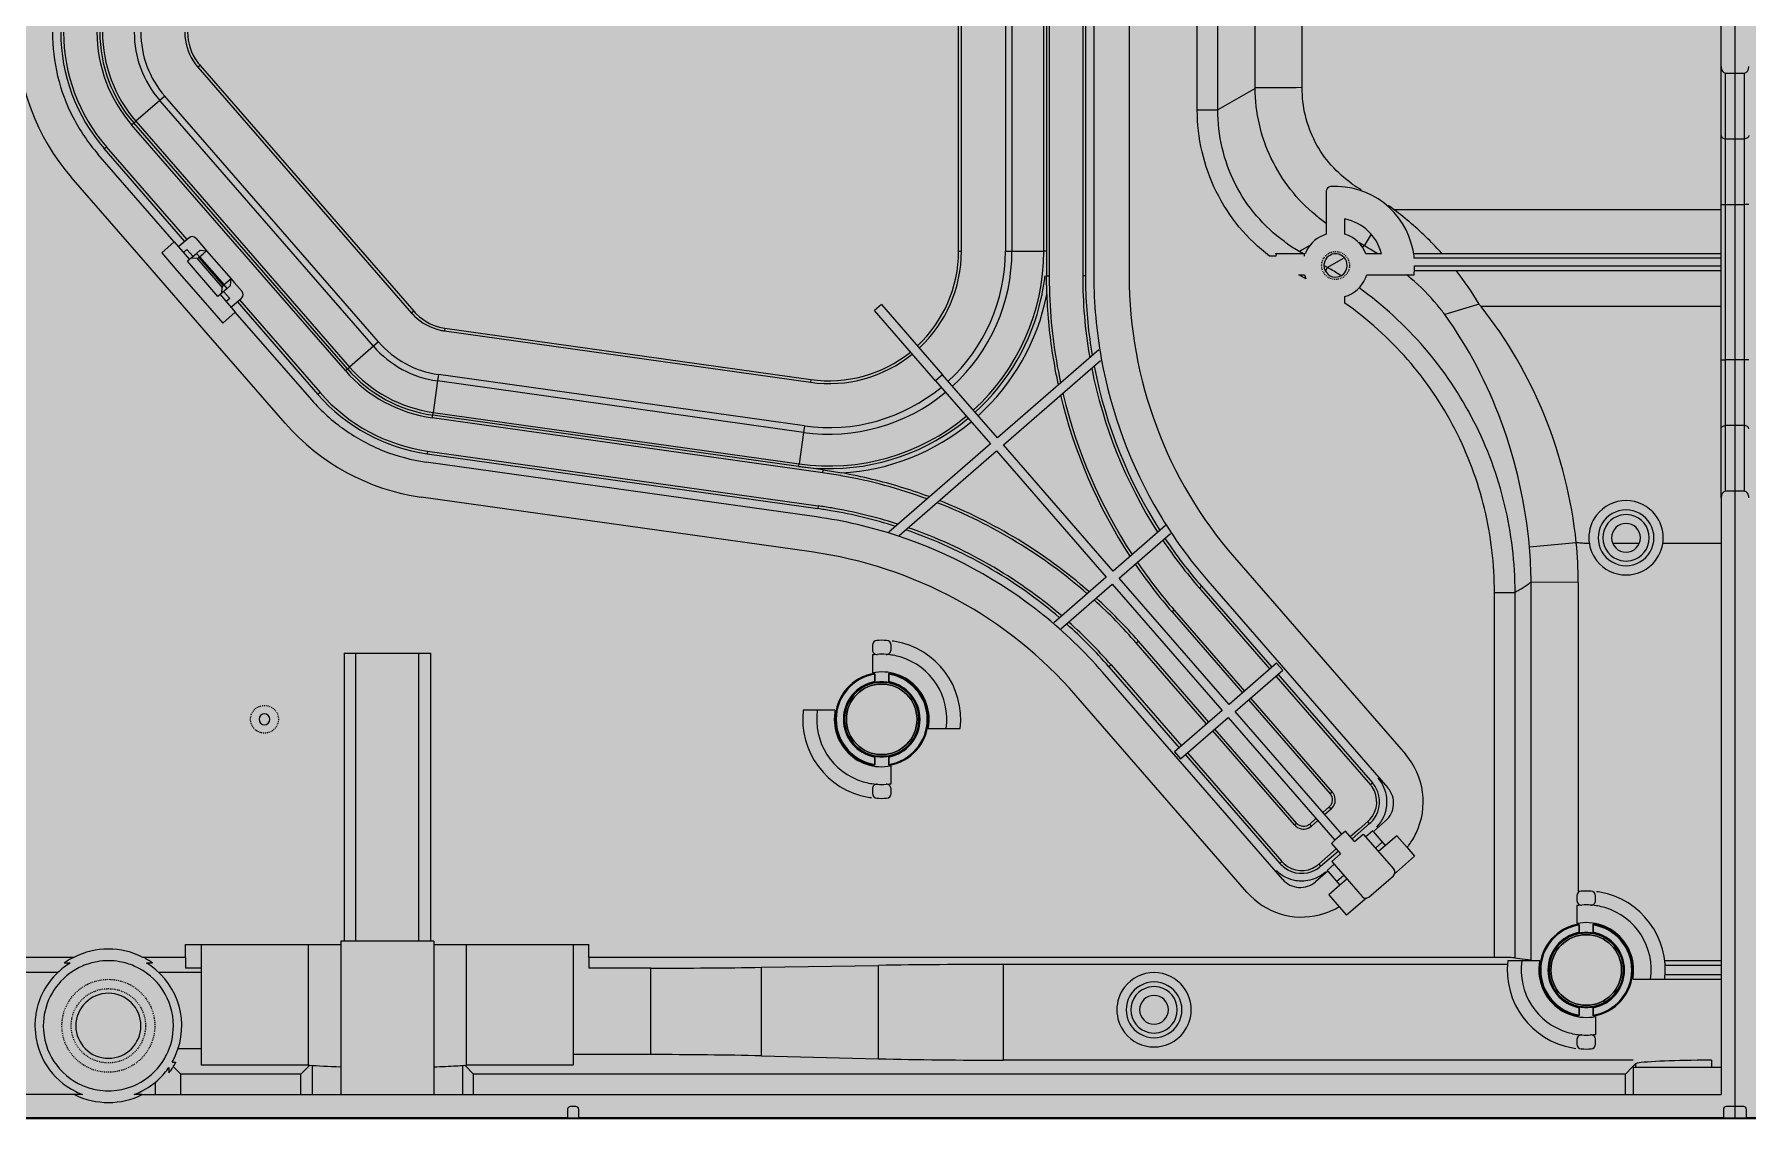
# Model space of a CAD drawing. Header units: millimetres. Extents: x -1070 to 42146, y 1440 to 12921.
# Drawn here: x 5678.8 to 5863.1, y 2767.8 to 2884.5 of the extents above; entities that cross this region are included whole.
import ezdxf

# ---------------------------------------------------------------- set-up
doc = ezdxf.new("R2010")
doc.units = ezdxf.units.MM
doc.linetypes.add('HIDDEN', pattern=[0.2, 0.1, -0.1])
for name, color, linetype in [('CITI-3MM实线CONTINUOUS', 7, 'Continuous'), ('CITIE-TAO实线CONTINUOUS', 7, 'Continuous'), ('DW-PLUS-XIANGTI隐藏线HIDDEN', 7, 'Continuous')]:
    doc.layers.add(name, color=color, linetype=linetype)

msp = doc.modelspace()

# ---------------------------------------------------------------- hatches: boundary and pattern name
at = {"lineweight": -3}
h = msp.add_hatch(color=256, dxfattribs=at)
h.dxf.hatch_style = 1
h.paths.add_polyline_path([(5611.757, 3767.826), (5611.757, 2767.826), (6111.757, 2767.826), (6111.757, 3767.826)])

# ---------------------------------------------------------------- linework, layer by layer
at = {"color": 1, "lineweight": -3}
msp.add_line((5861.757, 3767.826), (5861.757, 2767.826), dxfattribs=at)
at = {"color": 7, "linetype": 'Continuous', "lineweight": -3}
for p, q in [((5803.911, 2876.365), (5803.911, 2909.286)), ((5806.133, 2876.365), (5806.133, 2909.286)), ((5810.126, 2878.796), (5810.126, 2906.855)), ((5815.199, 2878.762), (5815.197, 2906.895)), ((5778.23, 2861.163), (5778.23, 2900.924)), ((5778.53, 2861.163), (5778.53, 2900.924)), ((5783.266, 2900.924), (5783.266, 2861.163)), ((5783.973, 2900.924), (5783.973, 2861.163)), ((5787.388, 2861.163), (5787.388, 2900.924)), ((5787.68, 2900.924), (5787.68, 2861.163)), ((5787.98, 2900.924), (5787.98, 2858.504)), ((5791.58, 2900.924), (5791.58, 2858.504)), ((5791.88, 2900.924), (5791.88, 2858.504)), ((5792.78, 2900.924), (5792.78, 2858.504)), ((5796.58, 2900.924), (5796.58, 2858.504)), ((5860.257, 2881.033), (5860.257, 2892.226)), ((5696.62, 2881.153), (5696.393, 2880.956)), ((5696.393, 2880.956), (5719.385, 2854.507)), ((5696.62, 2881.153), (5719.611, 2854.704)), ((5860.257, 2880.326), (5860.257, 2881.033)), ((5860.257, 2873.608), (5860.257, 2880.326)), ((5860.757, 2873.608), (5860.757, 2880.326)), ((5860.757, 2880.326), (5862.757, 2880.326)), ((5862.757, 2880.326), (5862.757, 2873.608)), ((5692.819, 2877.849), (5692.286, 2877.385)), ((5715.811, 2851.4), (5692.819, 2877.849)), ((5810.128, 2878.672), (5806.133, 2876.365)), ((5692.286, 2877.385), (5689.709, 2875.145)), ((5715.277, 2850.937), (5692.286, 2877.385)), ((5803.911, 2876.365), (5806.133, 2876.365)), ((5689.261, 2874.756), (5689.488, 2874.953)), ((5712.253, 2848.308), (5689.261, 2874.756)), ((5689.488, 2874.953), (5689.709, 2875.145)), ((5712.479, 2848.504), (5689.488, 2874.953)), ((5689.709, 2875.145), (5712.7, 2848.697)), ((5686.318, 2872.197), (5686.544, 2872.394)), ((5694.533, 2862.747), (5686.318, 2872.197)), ((5694.76, 2862.944), (5686.544, 2872.394)), ((5860.257, 2873.255), (5860.257, 2873.608)), ((5860.257, 2870.63), (5860.257, 2873.255)), ((5860.757, 2873.255), (5860.757, 2873.608)), ((5860.757, 2871.184), (5860.757, 2873.255)), ((5860.757, 2873.255), (5862.757, 2873.255)), ((5862.757, 2873.608), (5862.757, 2873.255)), ((5862.757, 2873.255), (5862.757, 2872.612)), ((5862.757, 2872.612), (5862.757, 2871.184)), ((5693.854, 2862.156), (5685.639, 2871.607)), ((5860.257, 2868.882), (5860.257, 2870.63)), ((5860.757, 2868.772), (5860.757, 2871.184)), ((5862.757, 2871.184), (5862.757, 2868.772)), ((5690.986, 2859.663), (5682.771, 2869.114)), ((5860.257, 2867.098), (5860.257, 2868.882)), ((5860.757, 2867.055), (5860.757, 2868.772)), ((5862.757, 2868.772), (5862.757, 2866.184)), ((5817.788, 2867.607), (5817.788, 2862.977)), ((5860.257, 2866.184), (5860.257, 2867.098)), ((5860.757, 2866.184), (5860.757, 2867.055)), ((5825.101, 2865.612), (5824.633, 2865.971)), ((5860.257, 2865.612), (5825.101, 2865.612)), ((5860.257, 2860.893), (5860.257, 2866.184)), ((5860.257, 2866.184), (5860.757, 2866.184)), ((5860.757, 2866.184), (5862.757, 2866.184)), ((5860.757, 2860.893), (5860.757, 2866.184)), ((5863.257, 2866.184), (5862.757, 2866.184)), ((5862.757, 2866.184), (5862.757, 2860.893)), ((5695.219, 2862.415), (5694.76, 2862.944)), ((5819.788, 2862.977), (5819.788, 2864.624)), ((5822.61, 2863.001), (5821.963, 2861.924)), ((5692.496, 2860.975), (5693.854, 2862.156)), ((5693.854, 2862.156), (5695.494, 2860.27)), ((5695.445, 2862.612), (5694.389, 2861.694)), ((5694.993, 2862.218), (5694.533, 2862.747)), ((5694.838, 2861.024), (5695.216, 2861.352)), ((5695.216, 2861.352), (5695.872, 2860.598)), ((5696.151, 2862.563), (5697.004, 2861.582)), ((5696.249, 2860.926), (5696.626, 2861.254)), ((5696.626, 2861.254), (5697.332, 2861.204)), ((5696.954, 2860.876), (5697.332, 2861.204)), ((5697.004, 2861.582), (5697.332, 2861.204)), ((5697.332, 2861.204), (5699.956, 2858.185)), ((5778.23, 2861.163), (5778.53, 2861.163)), ((5783.266, 2861.163), (5783.973, 2861.163)), ((5783.973, 2861.163), (5787.388, 2861.163)), ((5787.68, 2861.163), (5787.388, 2861.163)), ((5787.68, 2861.163), (5787.68, 2858.504)), ((5815.082, 2861.233), (5814.923, 2861.141)), ((5815.353, 2860.893), (5814.923, 2861.141)), ((5815.207, 2861.305), (5815.082, 2861.233)), ((5816.033, 2861.782), (5815.207, 2861.305)), ((5821.907, 2861.719), (5821.277, 2862.083)), ((5821.907, 2861.719), (5821.683, 2861.59)), ((5821.963, 2861.924), (5821.857, 2861.748)), ((5697.547, 2852.116), (5690.986, 2859.663)), ((5692.496, 2860.975), (5694.136, 2859.089)), ((5695.494, 2860.27), (5695.268, 2860.073)), ((5698.548, 2856.299), (5695.268, 2860.073)), ((5695.683, 2860.434), (5695.494, 2860.27)), ((5695.683, 2860.434), (5696.249, 2860.926)), ((5695.683, 2860.434), (5696.264, 2860.393)), ((5696.249, 2860.926), (5696.577, 2860.548)), ((5696.264, 2860.393), (5699.004, 2857.241)), ((5696.482, 2860.466), (5696.577, 2860.548)), ((5696.482, 2860.466), (5699.106, 2857.447)), ((5696.577, 2860.548), (5696.954, 2860.876)), ((5696.577, 2860.548), (5699.201, 2857.529)), ((5812.365, 2860.623), (5811.697, 2860.623)), ((5814.78, 2860.893), (5812.305, 2860.893)), ((5814.923, 2860.893), (5814.78, 2860.893)), ((5815.434, 2860.893), (5814.923, 2860.893)), ((5815.434, 2860.623), (5815.434, 2860.893)), ((5817.914, 2859.414), (5817.538, 2859.631)), ((5817.69, 2859.026), (5817.914, 2859.414)), ((5819.597, 2860.386), (5817.914, 2859.414)), ((5823.727, 2860.893), (5822.049, 2860.893)), ((5860.257, 2860.893), (5827.193, 2860.893)), ((5860.257, 2860.393), (5827.253, 2860.393)), ((5827.288, 2859.593), (5860.257, 2859.593)), ((5860.257, 2860.393), (5860.257, 2860.893)), ((5860.257, 2859.593), (5860.257, 2860.393)), ((5860.257, 2859.093), (5860.257, 2859.593)), ((5860.757, 2859.093), (5860.757, 2860.893)), ((5862.757, 2860.893), (5862.757, 2859.093)), ((5694.136, 2859.089), (5697.416, 2855.315)), ((5699.201, 2857.529), (5699.106, 2857.447)), ((5699.3, 2857.615), (5699.201, 2857.529)), ((5699.529, 2857.152), (5699.201, 2857.529)), ((5699.956, 2858.185), (5699.3, 2857.615)), ((5699.907, 2857.48), (5699.529, 2857.152)), ((5699.907, 2857.48), (5699.956, 2858.185)), ((5699.956, 2858.185), (5700.284, 2857.808)), ((5700.284, 2857.808), (5701.137, 2856.827)), ((5787.718, 2856.482), (5787.68, 2858.504)), ((5787.68, 2858.504), (5787.98, 2858.504)), ((5791.88, 2858.504), (5791.58, 2858.504)), ((5815.596, 2858.187), (5814.841, 2858.623)), ((5814.841, 2858.623), (5815.434, 2858.623)), ((5822.142, 2858.623), (5827.229, 2858.623)), ((5827.271, 2859.093), (5860.257, 2859.093)), ((5860.257, 2849.468), (5860.257, 2859.093)), ((5860.757, 2849.468), (5860.757, 2859.093)), ((5862.757, 2859.093), (5862.757, 2849.468)), ((5698.775, 2856.496), (5698.548, 2856.299)), ((5698.963, 2856.66), (5698.775, 2856.496)), ((5698.775, 2856.496), (5700.415, 2854.609)), ((5698.963, 2856.66), (5699.004, 2857.241)), ((5699.529, 2857.152), (5698.963, 2856.66)), ((5699.152, 2856.824), (5699.808, 2856.069)), ((5699.808, 2856.069), (5699.431, 2855.741)), ((5700.031, 2855.203), (5701.088, 2856.122)), ((5700.635, 2855.728), (5701.094, 2855.2)), ((5700.861, 2855.925), (5709.536, 2845.946)), ((5819.788, 2855.579), (5819.788, 2856.269)), ((5697.416, 2855.315), (5699.056, 2853.428)), ((5700.415, 2854.609), (5699.056, 2853.428)), ((5708.63, 2845.159), (5700.415, 2854.609)), ((5701.094, 2855.2), (5709.309, 2845.749)), ((5719.611, 2854.704), (5719.385, 2854.507)), ((5769.937, 2855.418), (5769.182, 2854.762)), ((5775.743, 2847.215), (5769.182, 2854.762)), ((5769.937, 2855.418), (5776.498, 2847.871)), ((5834.232, 2855.452), (5830.542, 2854.337)), ((5860.257, 2855.205), (5834.435, 2855.205)), ((5705.762, 2842.666), (5697.547, 2852.116)), ((5722.966, 2852.883), (5722.924, 2852.586)), ((5722.924, 2852.586), (5762.297, 2847.052)), ((5722.966, 2852.883), (5762.339, 2847.349)), ((5715.277, 2850.937), (5712.7, 2848.697)), ((5715.811, 2851.4), (5715.277, 2850.937)), ((5793.314, 2850.564), (5782.402, 2841.079)), ((5712.253, 2848.308), (5712.479, 2848.504)), ((5712.479, 2848.504), (5712.7, 2848.697)), ((5783.058, 2840.324), (5793.512, 2849.412)), ((5860.257, 2846.769), (5860.257, 2849.468)), ((5860.257, 2849.468), (5860.757, 2849.468)), ((5860.757, 2846.88), (5860.757, 2849.468)), ((5862.757, 2849.468), (5860.757, 2849.468)), ((5863.257, 2849.468), (5862.757, 2849.468)), ((5862.757, 2849.468), (5862.757, 2848.596)), ((5862.757, 2848.596), (5862.757, 2846.88)), ((5722.167, 2847.196), (5721.691, 2843.815)), ((5722.265, 2847.896), (5722.167, 2847.196)), ((5761.54, 2841.662), (5722.167, 2847.196)), ((5761.638, 2842.362), (5722.265, 2847.896)), ((5762.339, 2847.349), (5762.297, 2847.052)), ((5776.498, 2847.871), (5775.743, 2847.215)), ((5775.743, 2847.215), (5781.647, 2840.423)), ((5782.402, 2841.079), (5776.498, 2847.871)), ((5860.257, 2845.021), (5860.257, 2846.769)), ((5860.757, 2844.468), (5860.757, 2846.88)), ((5862.757, 2846.88), (5862.757, 2844.468)), ((5709.536, 2845.946), (5709.309, 2845.749)), ((5860.257, 2843.436), (5860.257, 2845.021)), ((5860.757, 2843.04), (5860.757, 2844.468)), ((5862.757, 2844.468), (5862.757, 2842.397)), ((5721.609, 2843.228), (5721.651, 2843.525)), ((5763.616, 2837.324), (5721.609, 2843.228)), ((5721.651, 2843.525), (5721.691, 2843.815)), ((5761.024, 2837.991), (5721.651, 2843.525)), ((5721.691, 2843.815), (5761.065, 2838.281)), ((5860.257, 2842.043), (5860.257, 2843.436)), ((5860.757, 2842.397), (5860.757, 2843.04)), ((5761.54, 2841.662), (5761.065, 2838.281)), ((5761.638, 2842.362), (5761.54, 2841.662)), ((5860.257, 2835.326), (5860.257, 2842.043)), ((5862.757, 2842.397), (5860.757, 2842.397)), ((5860.757, 2842.043), (5860.757, 2842.397)), ((5860.757, 2835.326), (5860.757, 2842.043)), ((5862.757, 2842.397), (5862.757, 2842.043)), ((5862.757, 2842.043), (5862.757, 2835.326)), ((5721.108, 2839.663), (5721.066, 2839.366)), ((5721.066, 2839.366), (5763.073, 2833.462)), ((5721.108, 2839.663), (5763.115, 2833.759)), ((5781.647, 2840.423), (5770.736, 2830.938)), ((5771.849, 2830.581), (5782.303, 2839.668)), ((5782.303, 2839.668), (5794.113, 2826.083)), ((5794.867, 2826.739), (5783.058, 2840.324)), ((5762.947, 2832.571), (5720.941, 2838.474)), ((5761.024, 2837.991), (5761.065, 2838.281)), ((5763.657, 2837.621), (5761.024, 2837.991)), ((5763.616, 2837.324), (5763.657, 2837.621)), ((5763.657, 2837.621), (5765.654, 2837.303)), ((5860.257, 2834.619), (5860.257, 2835.326)), ((5862.757, 2835.326), (5860.757, 2835.326)), ((5762.419, 2828.808), (5720.412, 2834.711)), ((5763.115, 2833.759), (5763.073, 2833.462)), ((5860.257, 2834.619), (5860.257, 2770.426)), ((5800.496, 2831.633), (5794.867, 2826.739)), ((5795.523, 2825.985), (5801.047, 2830.786)), ((5844.684, 2829.794), (5839.649, 2829.335)), ((5849.085, 2829.727), (5848.608, 2829.727)), ((5850.038, 2829.727), (5849.085, 2829.727)), ((5850.991, 2829.727), (5850.038, 2829.727)), ((5851.468, 2829.727), (5850.991, 2829.727)), ((5860.257, 2829.727), (5853.993, 2829.727)), ((5807.913, 2828.194), (5826.308, 2807.033)), ((5794.113, 2826.083), (5788.483, 2821.19)), ((5789.245, 2820.527), (5794.769, 2825.329)), ((5794.769, 2825.329), (5806.578, 2811.744)), ((5807.332, 2812.4), (5795.523, 2825.985)), ((5804.366, 2825.111), (5804.139, 2824.914)), ((5804.139, 2824.914), (5811.71, 2816.205)), ((5804.366, 2825.111), (5811.936, 2816.402)), ((5805.045, 2825.701), (5824.424, 2803.408)), ((5835.88, 2785.188), (5835.88, 2824.448)), ((5835.88, 2824.448), (5838.102, 2824.448)), ((5838.102, 2785.128), (5838.102, 2824.448)), ((5844.89, 2825.525), (5839.817, 2825.546)), ((5839.817, 2784.905), (5839.817, 2825.54)), ((5844.89, 2825.531), (5844.89, 2792.309)), ((5801.422, 2822.552), (5801.196, 2822.355)), ((5801.196, 2822.355), (5808.766, 2813.646)), ((5801.422, 2822.552), (5808.993, 2813.843)), ((5768.96, 2818.779), (5768.96, 2818.278)), ((5770.96, 2818.278), (5770.96, 2818.779)), ((5797.347, 2819.009), (5797.573, 2819.206)), ((5804.917, 2810.301), (5797.347, 2819.009)), ((5805.144, 2810.497), (5797.573, 2819.206)), ((5712.116, 2817.926), (5713.379, 2817.926)), ((5712.116, 2817.926), (5712.116, 2786.926)), ((5713.379, 2817.926), (5720.134, 2817.926)), ((5713.379, 2786.926), (5713.379, 2817.926)), ((5720.134, 2817.926), (5721.397, 2817.926)), ((5720.134, 2817.926), (5720.134, 2786.926)), ((5721.397, 2817.926), (5721.397, 2786.926)), ((5768.96, 2817.723), (5768.96, 2815.796)), ((5812.445, 2816.844), (5807.332, 2812.4)), ((5813.101, 2816.089), (5812.445, 2816.844)), ((5769.21, 2815.637), (5769.21, 2815.738)), ((5769.21, 2815.637), (5769.21, 2814.851)), ((5770.71, 2815.738), (5770.71, 2815.637)), ((5770.71, 2815.637), (5770.71, 2814.851)), ((5813.104, 2793.567), (5793.724, 2815.86)), ((5794.63, 2816.648), (5794.404, 2816.451)), ((5794.404, 2816.451), (5801.974, 2807.742)), ((5794.63, 2816.648), (5802.2, 2807.939)), ((5807.988, 2811.645), (5813.101, 2816.089)), ((5812.366, 2815.45), (5822.535, 2803.752)), ((5812.592, 2815.647), (5822.761, 2803.949)), ((5769.21, 2814.851), (5769.21, 2814.749)), ((5770.71, 2814.749), (5770.71, 2814.851)), ((5809.252, 2792.206), (5790.856, 2813.367)), ((5763.032, 2811.795), (5761.519, 2811.795)), ((5764.959, 2811.795), (5763.032, 2811.795)), ((5806.578, 2811.744), (5801.466, 2807.3)), ((5819.469, 2798.438), (5807.988, 2811.645)), ((5809.422, 2812.892), (5818.214, 2802.779)), ((5809.649, 2813.089), (5818.44, 2802.975)), ((5774.961, 2809.795), (5776.888, 2809.795)), ((5776.888, 2809.795), (5778.401, 2809.795)), ((5802.122, 2806.545), (5807.234, 2810.989)), ((5814.365, 2799.433), (5805.573, 2809.546)), ((5814.591, 2799.63), (5805.8, 2809.743)), ((5807.234, 2810.989), (5818.715, 2797.782)), ((5769.21, 2806.84), (5769.21, 2806.738)), ((5769.21, 2806.738), (5769.21, 2805.952)), ((5769.21, 2805.851), (5769.21, 2805.952)), ((5770.71, 2806.738), (5770.71, 2806.84)), ((5770.71, 2806.738), (5770.71, 2805.952)), ((5770.71, 2805.952), (5770.71, 2805.851)), ((5770.96, 2803.866), (5770.96, 2805.794)), ((5801.466, 2807.3), (5802.122, 2806.545)), ((5802.63, 2806.987), (5812.799, 2795.289)), ((5802.856, 2807.184), (5813.025, 2795.486)), ((5822.761, 2803.949), (5822.535, 2803.752)), ((5768.96, 2803.311), (5768.96, 2802.81)), ((5770.96, 2802.81), (5770.96, 2803.311)), ((5818.44, 2802.975), (5818.214, 2802.779)), ((5818.115, 2801.368), (5817.436, 2800.777)), ((5818.312, 2801.141), (5817.633, 2800.551)), ((5818.312, 2801.141), (5818.115, 2801.368)), ((5814.365, 2799.433), (5814.591, 2799.63)), ((5816.681, 2800.121), (5816.002, 2799.531)), ((5816.199, 2799.305), (5816.002, 2799.531)), ((5816.878, 2799.895), (5816.199, 2799.305)), ((5819.469, 2798.438), (5818.715, 2797.782)), ((5819.847, 2798.766), (5819.469, 2798.438)), ((5820.831, 2797.634), (5819.847, 2798.766)), ((5821.315, 2798.982), (5820.372, 2798.162)), ((5821.512, 2798.756), (5820.569, 2797.936)), ((5820.831, 2797.634), (5821.774, 2798.454)), ((5822.258, 2799.802), (5821.315, 2798.982)), ((5822.455, 2799.576), (5821.512, 2798.756)), ((5821.774, 2798.454), (5825.055, 2794.68)), ((5822.791, 2798.808), (5822.037, 2798.152)), ((5822.455, 2799.576), (5822.258, 2799.802)), ((5824.178, 2799.881), (5822.857, 2798.733)), ((5824.169, 2797.223), (5822.857, 2798.733)), ((5817.919, 2796.03), (5818.862, 2796.85)), ((5818.116, 2795.804), (5819.059, 2796.624)), ((5818.715, 2797.782), (5818.337, 2797.454)), ((5818.337, 2797.454), (5819.322, 2796.322)), ((5823.841, 2797.601), (5823.086, 2796.944)), ((5824.169, 2797.223), (5823.414, 2796.567)), ((5825.377, 2798.273), (5824.169, 2797.223)), ((5825.377, 2798.273), (5826.48, 2797.003)), ((5826.48, 2797.003), (5827.289, 2796.073)), ((5813.025, 2795.486), (5812.799, 2795.289)), ((5816.975, 2795.21), (5817.919, 2796.03)), ((5816.975, 2795.21), (5817.172, 2794.983)), ((5817.172, 2794.983), (5818.116, 2795.804)), ((5818.641, 2795.2), (5817.886, 2794.544)), ((5818.378, 2795.502), (5819.322, 2796.322)), ((5818.378, 2795.502), (5821.658, 2791.728)), ((5827.289, 2796.073), (5825.327, 2794.367)), ((5817.951, 2794.468), (5816.631, 2793.32)), ((5817.951, 2794.468), (5819.264, 2792.959)), ((5819.264, 2792.959), (5818.056, 2791.909)), ((5819.69, 2793.992), (5818.936, 2793.336)), ((5820.018, 2793.615), (5819.264, 2792.959)), ((5822.364, 2791.679), (5825.005, 2793.975)), ((5825.327, 2794.367), (5825.158, 2794.221)), ((5818.056, 2791.909), (5819.16, 2790.639)), ((5821.931, 2791.415), (5819.968, 2789.709)), ((5822.099, 2791.561), (5821.931, 2791.415)), ((5844.757, 2791.81), (5844.757, 2791.309)), ((5846.757, 2791.309), (5846.757, 2791.81)), ((5819.16, 2790.639), (5819.968, 2789.709)), ((5844.757, 2790.754), (5844.757, 2788.827)), ((5845.007, 2788.668), (5845.007, 2788.769)), ((5845.007, 2788.668), (5845.007, 2787.882)), ((5845.007, 2787.882), (5845.007, 2787.78)), ((5846.507, 2788.769), (5846.507, 2788.668)), ((5846.507, 2788.668), (5846.507, 2787.882)), ((5846.507, 2787.78), (5846.507, 2787.882)), ((5695.057, 2785.188), (5695.057, 2786.576)), ((5695.057, 2786.576), (5711.757, 2786.576)), ((5696.757, 2786.576), (5696.757, 2773.598)), ((5708.27, 2786.576), (5708.27, 2773.598)), ((5711.757, 2786.926), (5711.757, 2770.426)), ((5716.378, 2786.926), (5711.757, 2786.926)), ((5717.136, 2786.926), (5716.378, 2786.926)), ((5721.757, 2786.926), (5717.136, 2786.926)), ((5721.757, 2786.926), (5721.757, 2770.426)), ((5721.757, 2786.576), (5738.457, 2786.576)), ((5725.243, 2786.576), (5725.243, 2773.598)), ((5736.757, 2786.576), (5736.757, 2773.598)), ((5738.457, 2785.188), (5738.457, 2786.576)), ((5683.033, 2785.188), (5663.024, 2785.188)), ((5682.636, 2784.566), (5681.999, 2784.566)), ((5695.057, 2785.188), (5690.481, 2785.188)), ((5691.514, 2784.566), (5690.877, 2784.566)), ((5695.057, 2785.188), (5695.057, 2784.025)), ((5696.757, 2784.025), (5695.057, 2784.025)), ((5738.457, 2785.188), (5738.457, 2784.025)), ((5835.88, 2785.188), (5738.457, 2785.188)), ((5745.106, 2784.025), (5738.457, 2784.025)), ((5745.106, 2774.725), (5745.106, 2784.025)), ((5757.024, 2784.117), (5769.63, 2784.322)), ((5757.024, 2774.587), (5757.024, 2784.117)), ((5769.63, 2774.279), (5769.63, 2784.322)), ((5837.278, 2784.426), (5783.069, 2784.426)), ((5783.069, 2774.122), (5783.069, 2784.426)), ((5838.829, 2784.826), (5837.316, 2784.826)), ((5838.102, 2785.128), (5838.855, 2785.03)), ((5840.756, 2784.826), (5838.829, 2784.826)), ((5838.855, 2785.03), (5839.817, 2784.905)), ((5860.257, 2784.826), (5854.198, 2784.826)), ((5860.257, 2784.326), (5854.242, 2784.326)), ((5674.257, 2783.581), (5681.345, 2783.581)), ((5692.168, 2783.581), (5696.757, 2783.581)), ((5850.758, 2782.826), (5852.685, 2782.826)), ((5852.685, 2782.826), (5854.198, 2782.826)), ((5854.198, 2782.826), (5860.257, 2782.826)), ((5854.242, 2783.326), (5860.257, 2783.326)), ((5845.007, 2779.871), (5845.007, 2779.77)), ((5845.007, 2779.77), (5845.007, 2778.984)), ((5845.007, 2778.882), (5845.007, 2778.984)), ((5846.507, 2779.77), (5846.507, 2779.871)), ((5846.507, 2779.77), (5846.507, 2778.984)), ((5846.507, 2778.984), (5846.507, 2778.882)), ((5846.757, 2778.825), (5846.757, 2776.898)), ((5844.757, 2776.343), (5844.757, 2775.842)), ((5846.757, 2775.842), (5846.757, 2776.343)), ((5694.272, 2775.391), (5696.757, 2775.391)), ((5745.106, 2774.725), (5736.757, 2774.725)), ((5757.024, 2774.587), (5769.63, 2774.279)), ((5693.27, 2773.355), (5693.27, 2772.762)), ((5693.619, 2773.913), (5694.02, 2773.913)), ((5694.549, 2772.634), (5693.744, 2773.439)), ((5707.465, 2772.634), (5694.549, 2772.634)), ((5694.549, 2770.426), (5694.549, 2772.634)), ((5708.27, 2773.598), (5696.757, 2773.598)), ((5708.417, 2773.586), (5707.465, 2772.634)), ((5707.465, 2770.426), (5707.465, 2772.634)), ((5708.668, 2773.586), (5708.668, 2770.426)), ((5724.845, 2773.586), (5724.845, 2770.426)), ((5726.049, 2772.634), (5725.097, 2773.586)), ((5736.757, 2773.598), (5725.243, 2773.598)), ((5849.965, 2772.634), (5726.049, 2772.634)), ((5726.049, 2770.426), (5726.049, 2772.634)), ((5850.8, 2774.122), (5783.069, 2774.122)), ((5850.728, 2773.397), (5849.965, 2772.634)), ((5849.965, 2770.426), (5849.965, 2772.634)), ((5851.046, 2773.715), (5850.728, 2773.397)), ((5850.936, 2773.326), (5850.8, 2773.326)), ((5850.8, 2773.326), (5850.8, 2770.426)), ((5860.257, 2773.326), (5850.936, 2773.326)), ((5851.046, 2773.715), (5851.046, 2773.326)), ((5859.235, 2774.122), (5859.235, 2773.326)), ((5691.792, 2771.738), (5691.792, 2770.426)), ((5683.109, 2770.426), (5615.504, 2770.426)), ((5683.991, 2770.426), (5683.109, 2770.426)), ((5690.404, 2770.426), (5689.523, 2770.426)), ((5690.404, 2770.426), (5860.257, 2770.426)), ((5737.057, 2769.126), (5736.457, 2769.126)), ((5862.707, 2769.126), (5860.807, 2769.126)), ((5736.157, 2767.926), (5613.057, 2767.926)), ((5736.157, 2768.826), (5736.157, 2767.926)), ((5736.157, 2767.926), (5737.357, 2767.926)), ((5737.357, 2767.926), (5737.357, 2768.826)), ((5860.507, 2767.926), (5737.357, 2767.926)), ((5860.507, 2768.826), (5860.507, 2767.926)), ((5860.507, 2767.926), (5863.007, 2767.926)), ((5863.007, 2767.926), (5863.007, 2768.826)), ((5986.157, 2767.926), (5863.007, 2767.926))]:
    msp.add_line(p, q, dxfattribs=at)
at = {"color": 1, "lineweight": -3}
msp.add_lwpolyline([(5611.757, 3767.826), (6111.757, 3767.826), (6111.757, 2767.826), (5611.757, 2767.826)], close=True, dxfattribs=at)
msp.add_lwpolyline([(5611.757, 3767.826), (6111.757, 3767.826), (6111.757, 2767.826), (5611.757, 2767.826)], close=True, dxfattribs=at)
at = {"color": 7, "linetype": 'Continuous', "lineweight": -3}
for centre, radius, start, end in [((5700.733, 2884.728), 23.8, 180, 221), ((5700.733, 2884.728), 20, 180, 193.6628), ((5700.733, 2884.728), 19.1, 180, 221), ((5700.733, 2884.728), 18.8, 180, 221), ((5700.733, 2884.728), 15.2, 180, 221), ((5700.733, 2884.728), 14.9, 180, 221), ((5700.733, 2884.728), 14.607, 180, 221), ((5700.733, 2884.728), 11.193, 180, 221), ((5700.733, 2884.728), 10.486, 180, 221), ((5700.733, 2884.728), 5.75, 180, 184.60306), ((5700.733, 2884.728), 5.75, 184.60306, 216.39694), ((5700.733, 2884.728), 5.45, 180, 216.41209), ((5700.733, 2884.728), 5.45, 216.41209, 221), ((5700.733, 2884.728), 20, 193.6628, 207.33235), ((5700.733, 2884.728), 5.75, 216.39694, 221), ((5782.662, 2878.431), 27.467, 0.50284, 0.76275), ((5807.357, 3834.034), 955.274, 270.166048, 270.470296), ((5700.733, 2884.728), 20, 207.33235, 221), ((5818.288, 2867.607), 0.5, 93.58332, 180), ((5818.788, 2859.623), 8.5, 11.13913, 93.58332), ((5827.758, 2878.697), 12.558, 235.18899, 240.24702), ((5828.027, 2878.887), 17.927, 230.62948, 235.16681), ((5862.182, 2916.008), 62.559, 232.90722, 233.11414), ((5802.48, 2835.755), 37.459, 45.54461, 52.8504), ((5818.788, 2859.623), 3.5, 106.60155, 153.34217), ((5818.788, 2859.623), 5.1, 14.41951, 78.69227), ((5818.788, 2859.623), 3.5, 21.27577, 73.39845), ((5695.774, 2862.235), 0.5, 41, 131), ((5764.28, 2861.163), 13.95, 313.05405, 0), ((5764.28, 2861.163), 14.25, 313.01079, 0), ((5764.28, 2861.163), 18.986, 312.50909, 0), ((5764.28, 2861.163), 19.693, 312.45489, 0), ((5764.28, 2861.163), 23.107, 312.23988, 0), ((5823.736, 2876.574), 17.772, 234.01162, 235.28116), ((5823.736, 2876.573), 17.772, 235.28047, 240.27071), ((5818.788, 2859.623), 3.5, 153.34217, 159.20187), ((5804.725, 2831.416), 34.836, 59.99722, 60.44583), ((5805.286, 2832.378), 33.722, 57.73266, 60.00511), ((5818.788, 2859.623), 8.5, 5.19745, 11.13913), ((5803.629, 2836.975), 35.784, 43.69476, 45.4899), ((5804.116, 2837.44), 35.11, 41.91186, 43.69549), ((5818.789, 2859.623), 6.501, 168.73298, 171.14994), ((5818.788, 2859.623), 1.25, 169.51627, 180), ((5818.788, 2859.623), 1.25, 180, 279.89609), ((5818.788, 2859.623), 1.25, 0, 169.51627), ((5797.063, 2823.48), 41.545, 59.47986, 59.87475), ((5797.201, 2823.713), 41.274, 57.49662, 59.48162), ((5818.788, 2859.623), 1.25, 279.89609, 349.51627), ((5818.788, 2859.623), 1.25, 349.51627, 0), ((5818.788, 2859.623), 8.5, 353.24367, 358.74705), ((5818.788, 2859.623), 8.5, 358.74705, 359.79778), ((5764.28, 2861.163), 23.4, 348.72787, 352.71821), ((5764.28, 2861.163), 23.4, 352.71821, 353.52023), ((5842.78, 2858.504), 54.8, 180, 182.02285), ((5842.78, 2858.504), 51.2, 180, 189.67345), ((5842.78, 2858.504), 50.9, 180, 181.62101), ((5842.78, 2858.504), 50, 180, 190.25), ((5842.78, 2858.504), 46.2, 180, 221), ((5818.788, 2859.623), 3.5, 286.60155, 336.87219), ((5818.788, 2859.623), 3.5, 336.87219, 343.39845), ((5808.397, 2836.755), 28.348, 49.81601, 50.48079), ((5808.656, 2837.062), 27.946, 49.25412, 49.81581), ((5805.56, 2838.592), 33.262, 30.45472, 38.05075), ((5700.76, 2856.499), 0.5, 311, 41), ((5764.28, 2861.163), 23.4, 312.22436, 347.5251), ((5764.28, 2861.163), 23.9, 312.19874, 348.72459), ((5764.28, 2861.163), 23.4, 347.5251, 348.72787), ((5842.78, 2858.504), 55.1, 182.09386, 185.60127), ((5842.78, 2858.504), 54.8, 182.02285, 182.08877), ((5842.78, 2858.504), 54.8, 182.08877, 192.12754), ((5842.78, 2858.504), 50.9, 181.62101, 189.67722), ((5723.724, 2858.28), 5.75, 221, 225.60306), ((5723.724, 2858.28), 5.45, 221, 225.58705), ((5723.724, 2858.28), 5.75, 225.60306, 257.39694), ((5723.724, 2858.28), 5.45, 225.58705, 262), ((5825.817, 2848.302), 11.042, 38.69666, 40.34652), ((5723.724, 2858.28), 5.75, 257.39694, 262), ((5842.78, 2858.504), 55.1, 185.60127, 192.12376), ((5723.724, 2858.28), 11.193, 221, 262), ((5723.724, 2858.28), 10.486, 221, 262), ((5764.28, 2861.163), 14.25, 262, 308.98921), ((5764.28, 2861.163), 13.95, 262, 308.94595), ((5723.724, 2858.28), 15.2, 221, 262), ((5723.724, 2858.28), 14.9, 221, 262), ((5723.724, 2858.28), 14.607, 221, 262), ((5842.78, 2858.504), 51.2, 189.67345, 189.8813), ((5842.78, 2858.504), 51.2, 191.17969, 212.56441), ((5842.78, 2858.504), 50.9, 190.98595, 191.17406), ((5842.78, 2858.504), 50.9, 191.17406, 212.57134), ((5842.78, 2858.504), 50, 190.25, 210.75), ((5764.28, 2861.163), 18.986, 262, 309.49091), ((5842.78, 2858.504), 55.1, 192.12376, 192.29941), ((5723.724, 2858.28), 20, 221, 234.66271), ((5723.724, 2858.28), 19.1, 221, 262), ((5723.724, 2858.28), 18.8, 221, 262), ((5764.28, 2861.163), 19.693, 262, 309.54511), ((5842.78, 2858.504), 55.1, 193.47835, 213.1692), ((5842.78, 2858.504), 54.8, 193.3148, 193.47342), ((5842.78, 2858.504), 54.8, 193.47342, 213.1751), ((5723.724, 2858.28), 23.8, 221, 262), ((5764.28, 2861.163), 23.107, 262, 309.76012), ((5764.28, 2861.163), 23.4, 268.59611, 309.77564), ((5764.28, 2861.163), 23.9, 273.29629, 309.80126), ((5723.724, 2858.28), 20, 234.66271, 248.33233), ((5723.724, 2858.28), 20, 248.33233, 262), ((5764.28, 2861.163), 23.4, 262, 268.48835), ((5755.989, 2783.057), 54.8, 79.97711, 82), ((5764.28, 2861.163), 23.4, 268.48835, 268.59611), ((5755.989, 2783.057), 55.1, 76.39879, 79.89668), ((5755.989, 2783.057), 54.8, 79.9017, 79.97711), ((5755.989, 2783.057), 54.8, 69.87246, 79.9017), ((5755.989, 2783.057), 55.1, 69.87626, 76.39879), ((5755.989, 2783.057), 50.9, 80.37899, 82), ((5755.989, 2783.057), 51.2, 80.34889, 82), ((5755.989, 2783.057), 51.2, 72.32655, 80.34889), ((5755.989, 2783.057), 55.1, 69.70059, 69.87626), ((5755.989, 2783.057), 54.8, 68.52658, 68.6852), ((5755.989, 2783.057), 54.8, 48.8249, 68.52658), ((5755.989, 2783.057), 55.1, 48.8308, 68.52165), ((5850.038, 2830.326), 4, 37.54339, 142.45661), ((5755.989, 2783.057), 50, 71.75, 82), ((5755.989, 2783.057), 50.9, 72.32278, 80.37899), ((5755.989, 2783.057), 51.2, 72.1187, 72.32655), ((5842.78, 2858.504), 50, 210.75, 221), ((5850.038, 2830.326), 4, 142.45661, 180), ((5850.038, 2830.326), 3, 120.0659, 180), ((5850.038, 2830.326), 2.5, 102.85635, 180), ((5850.038, 2830.326), 1.55, 90, 180), ((5850.038, 2830.326), 3, 59.93589, 120.0659), ((5850.038, 2830.326), 2.5, 77.14317, 102.85635), ((5850.038, 2830.326), 1.55, 0, 90), ((5850.038, 2830.326), 2.5, 0, 77.14317), ((5850.038, 2830.326), 3, 0, 59.93589), ((5850.038, 2830.326), 4, 0, 37.54339), ((5755.989, 2783.057), 50, 51.25, 71.75), ((5755.989, 2783.057), 50.9, 70.82594, 71.01405), ((5755.989, 2783.057), 50.9, 49.42866, 70.82594), ((5755.989, 2783.057), 51.2, 49.43559, 70.82031), ((5842.78, 2858.504), 51.2, 212.56441, 212.62108), ((5842.78, 2858.504), 51.2, 213.75065, 221), ((5842.78, 2858.504), 50.9, 213.74737, 221), ((5798.687, 2825.449), 46.204, 0.1024, 5.39854), ((5850.038, 2830.326), 4, 180, 217.54339), ((5850.038, 2830.326), 3, 180, 239.93589), ((5850.038, 2830.326), 2.5, 180, 257.14317), ((5850.038, 2830.326), 1.55, 180, 270), ((5850.038, 2830.326), 1.55, 270, 0), ((5850.038, 2830.326), 2.5, 282.85635, 0), ((5850.038, 2830.326), 3, 300.0659, 0), ((5850.038, 2830.326), 4, 322.45661, 0), ((5755.989, 2783.057), 46.2, 41, 82), ((5842.78, 2858.504), 55.1, 213.1692, 213.21796), ((5798.939, 2825.645), 40.877, 359.85339, 5.17871), ((5850.038, 2830.326), 4, 217.54339, 322.45661), ((5850.038, 2830.326), 2.5, 257.14317, 282.85635), ((5842.78, 2858.504), 55.1, 214.26623, 221), ((5842.78, 2858.504), 54.8, 214.26337, 221), ((5850.038, 2830.326), 3, 239.93589, 300.0659), ((5755.989, 2783.057), 55.1, 48.78204, 48.8308), ((5755.989, 2783.057), 54.8, 41, 47.73663), ((5755.989, 2783.057), 55.1, 41, 47.73377), ((5755.989, 2783.057), 50, 41, 51.25), ((5755.989, 2783.057), 51.2, 49.37892, 49.43559), ((5755.989, 2783.057), 50.9, 41, 48.25263), ((5755.989, 2783.057), 51.2, 41, 48.24935), ((5769.46, 2818.779), 0.5, 93.58332, 180), ((5769.96, 2810.795), 8.5, 86.41668, 93.58332), ((5770.46, 2818.779), 0.5, 0, 86.41668), ((5769.96, 2810.795), 8.5, 80.15881, 82.46232), ((5769.96, 2810.795), 8.5, 353.24367, 80.15881), ((5769.46, 2818.278), 0.5, 180, 273.82255), ((5769.96, 2810.795), 7, 95.29417, 98.21321), ((5769.96, 2810.795), 7, 86.17745, 93.82255), ((5770.46, 2818.278), 0.5, 266.17745, 0), ((5769.96, 2810.795), 7, 79.76053, 86.17743), ((5769.96, 2810.795), 7, 73.4912, 79.76053), ((5769.96, 2810.795), 7, 351.78679, 73.4912), ((5769.96, 2810.795), 5, 98.62693, 177.53429), ((5769.96, 2810.795), 4.9, 98.80437, 261.19563), ((5769.96, 2810.795), 5.1, 71.32047, 101.30773), ((5769.96, 2810.795), 5, 0, 81.37307), ((5769.96, 2810.795), 4.9, 278.80437, 81.19563), ((5769.96, 2810.795), 5.1, 11.21536, 71.32047), ((5769.96, 2810.795), 4.125, 100.47568, 259.52432), ((5769.96, 2810.795), 4.025, 100.739, 180), ((5769.96, 2810.795), 4, 100.74093, 177.39131), ((5769.96, 2810.795), 4, 100.74093, 177.39131), ((5769.96, 2810.795), 3.8, 0, 180), ((5769.96, 2810.795), 4.025, 79.261, 100.739), ((5769.96, 2810.795), 4, 79.25907, 100.74093), ((5769.96, 2810.795), 4, 2.60869, 79.25907), ((5769.96, 2810.795), 4.125, 280.47568, 79.52432), ((5769.96, 2810.795), 4.025, 0, 79.261), ((5703.554, 2810.795), 0.584, 0, 180), ((5769.96, 2810.795), 8.5, 173.24367, 260.15881), ((5769.96, 2810.795), 7, 171.78679, 253.4912), ((5769.96, 2810.795), 5.1, 168.69227, 176.40894), ((5769.96, 2810.795), 5.1, 356.40894, 11.21536), ((5703.554, 2810.795), 0.584, 180, 0), ((5769.96, 2810.795), 5.1, 176.40894, 191.21536), ((5769.96, 2810.795), 5.1, 191.21536, 251.32047), ((5769.96, 2810.795), 5, 177.53429, 180), ((5769.96, 2810.795), 5, 180, 261.37307), ((5769.96, 2810.795), 4.025, 180, 259.261), ((5769.96, 2810.795), 4, 177.39131, 180), ((5769.96, 2810.795), 4, 177.39131, 180), ((5769.96, 2810.795), 4, 180, 182.60869), ((5769.96, 2810.795), 4, 180, 182.60869), ((5769.96, 2810.795), 4, 182.60869, 259.25907), ((5769.96, 2810.795), 4, 182.60869, 259.25907), ((5769.96, 2810.795), 3.8, 180, 0), ((5769.96, 2810.795), 4, 280.74093, 357.39131), ((5769.96, 2810.795), 4.025, 280.739, 0), ((5769.96, 2810.795), 5, 278.62693, 357.53429), ((5769.96, 2810.795), 4, 0, 2.60869), ((5769.96, 2810.795), 4, 0, 2.60869), ((5769.96, 2810.795), 4, 357.39131, 0), ((5769.96, 2810.795), 5, 357.53429, 0), ((5769.96, 2810.795), 5.1, 348.69227, 356.40894), ((5769.96, 2810.795), 5.1, 251.32047, 281.30773), ((5769.96, 2810.795), 4.025, 259.261, 280.739), ((5769.96, 2810.795), 4, 259.25907, 280.74093), ((5769.96, 2810.795), 4, 259.25907, 280.74093), ((5820.421, 2801.915), 7.8, 334.30155, 41), ((5769.96, 2810.795), 7, 253.4912, 259.76053), ((5769.96, 2810.795), 7, 259.76053, 266.17743), ((5820.421, 2801.915), 3.1, 28.91298, 41), ((5820.421, 2801.915), 3.9, 6.01277, 41), ((5769.96, 2810.795), 8.5, 260.15881, 262.46232), ((5769.46, 2803.311), 0.5, 86.17745, 180), ((5769.46, 2802.81), 0.5, 180, 266.41668), ((5769.96, 2810.795), 8.5, 266.41668, 273.58332), ((5769.96, 2810.795), 7, 266.17745, 273.82255), ((5770.46, 2803.311), 0.5, 0, 93.82255), ((5770.46, 2802.81), 0.5, 273.58332, 0), ((5769.96, 2810.795), 7, 275.29417, 278.21321), ((5817.459, 2802.123), 1, 18.5, 41), ((5817.459, 2802.123), 1, 333.5, 18.5), ((5817.459, 2802.123), 1.3, 3.53963, 41), ((5817.459, 2802.123), 1.3, 348.4981, 3.53963), ((5820.421, 2801.915), 2.8, 317.0428, 34.95761), ((5820.421, 2801.915), 2.8, 34.95761, 41), ((5820.421, 2801.915), 3.1, 323.08702, 28.91298), ((5820.421, 2801.915), 3.9, 0.98723, 6.01277), ((5822.538, 2801.767), 2.5, 18.50006, 41), ((5822.538, 2801.767), 2.5, 356.00012, 18.50006), ((5817.459, 2802.123), 1, 311, 333.5), ((5817.459, 2802.123), 1.3, 311, 348.4981), ((5820.421, 2801.915), 3.9, 316.06268, 336.01277), ((5820.421, 2801.915), 3.9, 336.01277, 351.01277), ((5822.538, 2801.767), 2.5, 311, 333.50007), ((5820.421, 2801.915), 3.9, 351.01277, 0.98723), ((5822.538, 2801.767), 2.5, 333.50007, 356.00012), ((5815.346, 2800.286), 1.3, 221, 258.4981), ((5815.346, 2800.286), 1, 221, 243.5), ((5815.346, 2800.286), 1, 243.5, 288.5), ((5815.346, 2800.286), 1.3, 258.4981, 273.53963), ((5815.346, 2800.286), 1.3, 273.53963, 311), ((5815.346, 2800.286), 1, 288.5, 311), ((5820.421, 2801.915), 2.8, 311, 317.0428), ((5820.421, 2801.915), 3.1, 311, 323.08702), ((5820.421, 2801.915), 7.8, 323.46966, 334.30155), ((5820.421, 2801.915), 7.8, 320.96677, 323.46966), ((5815.139, 2797.323), 3.1, 221, 233.08702), ((5815.139, 2797.323), 2.8, 221, 227.00142), ((5815.139, 2797.323), 2.8, 227.00142, 304.99881), ((5815.139, 2797.323), 3.1, 233.08702, 298.91298), ((5815.139, 2797.323), 3.1, 298.91298, 311), ((5815.139, 2797.323), 2.8, 304.99881, 311), ((5815.139, 2797.323), 3.9, 226.06268, 261.01277), ((5814.991, 2795.207), 2.5, 221, 243.50007), ((5814.991, 2795.207), 2.5, 243.50007, 266.00012), ((5815.139, 2797.323), 3.9, 261.01277, 270.98723), ((5815.139, 2797.323), 3.9, 270.98723, 276.01277), ((5815.139, 2797.323), 3.9, 276.01277, 291.01277), ((5814.991, 2795.207), 2.5, 288.50006, 311), ((5815.139, 2797.323), 3.9, 291.01277, 296), ((5815.139, 2797.323), 3.9, 296, 311), ((5824.677, 2794.352), 0.5, 311, 41), ((5815.139, 2797.323), 7.8, 221, 284.35635), ((5814.991, 2795.207), 2.5, 266.00012, 288.50006), ((5822.036, 2792.056), 0.5, 221, 311), ((5845.257, 2791.81), 0.5, 93.58332, 180), ((5845.257, 2791.309), 0.5, 180, 273.82255), ((5845.757, 2783.826), 8.5, 86.41668, 93.58332), ((5846.257, 2791.309), 0.5, 266.17745, 0), ((5846.257, 2791.81), 0.5, 0, 86.41668), ((5845.757, 2783.826), 8.5, 80.15881, 82.46232), ((5845.757, 2783.826), 8.5, 353.24367, 80.15881), ((5815.139, 2797.323), 7.8, 284.35635, 287.69845), ((5815.139, 2797.323), 7.8, 287.69845, 301.03323), ((5845.757, 2783.826), 7, 95.29417, 98.21321), ((5845.757, 2783.826), 7, 86.17745, 93.82255), ((5845.757, 2783.826), 7, 79.76053, 86.17743), ((5845.757, 2783.826), 7, 73.4912, 79.76053), ((5845.757, 2783.826), 7, 351.78679, 73.4912), ((5845.757, 2783.826), 5, 98.62693, 177.53429), ((5845.757, 2783.826), 4.9, 98.80437, 261.19563), ((5845.757, 2783.826), 4.125, 100.47568, 259.52432), ((5845.757, 2783.826), 4.025, 100.739, 180), ((5845.757, 2783.826), 4, 100.74093, 177.39131), ((5845.757, 2783.826), 4, 100.74093, 177.39131), ((5845.757, 2783.826), 3.8, 0, 180), ((5845.757, 2783.826), 5.1, 71.32047, 101.30773), ((5845.757, 2783.826), 4.025, 79.261, 100.739), ((5845.757, 2783.826), 4, 79.25907, 100.74093), ((5845.757, 2783.826), 4, 79.25907, 100.74093), ((5845.757, 2783.826), 4, 2.60869, 79.25907), ((5845.757, 2783.826), 5, 0, 81.37307), ((5845.757, 2783.826), 4.9, 278.80437, 81.19563), ((5845.757, 2783.826), 4.125, 280.47568, 79.52432), ((5845.757, 2783.826), 4.025, 0, 79.261), ((5845.757, 2783.826), 5.1, 11.21536, 71.32047), ((5686.757, 2777.826), 8.25, 63.16809, 116.83191), ((5686.757, 2777.826), 7.9, 127.65672, 133.73816), ((5686.757, 2777.826), 7.9, 121.44008, 127.65672), ((5686.757, 2777.826), 8.25, 123.92834, 125.21536), ((5686.757, 2777.826), 8.25, 116.83191, 123.92834), ((5686.757, 2777.826), 7, 113.36373, 126.63627), ((5686.757, 2777.826), 7, 100, 113.36373), ((5686.757, 2777.826), 7, 80, 100), ((5686.757, 2777.826), 7, 66.63627, 80), ((5686.757, 2777.826), 7, 0, 66.63627), ((5686.757, 2777.826), 8.25, 54.78464, 61.65786), ((5686.757, 2777.826), 7.9, 54.73919, 58.55992), ((5686.757, 2777.826), 7.9, 336.28209, 54.73919), ((5845.757, 2783.826), 8.5, 173.24367, 260.15881), ((5845.757, 2783.826), 7, 171.78679, 253.4912), ((5845.757, 2783.826), 5.1, 176.40894, 191.21536), ((5845.757, 2783.826), 5.1, 168.69227, 176.40894), ((5845.757, 2783.826), 5, 177.53429, 180), ((5845.757, 2783.826), 5, 180, 261.37307), ((5845.757, 2783.826), 4.025, 180, 259.261), ((5845.757, 2783.826), 4, 177.39131, 180), ((5845.757, 2783.826), 4, 177.39131, 180), ((5845.757, 2783.826), 4, 180, 182.60869), ((5845.757, 2783.826), 4, 180, 182.60869), ((5845.757, 2783.826), 4, 182.60869, 259.25907), ((5845.757, 2783.826), 4, 182.60869, 259.25907), ((5845.757, 2783.826), 3.8, 180, 0), ((5845.757, 2783.826), 4, 280.74093, 357.39131), ((5845.757, 2783.826), 4.025, 280.739, 0), ((5845.757, 2783.826), 4, 0, 2.60869), ((5845.757, 2783.826), 4, 0, 2.60869), ((5845.757, 2783.826), 4, 357.39131, 0), ((5845.757, 2783.826), 5, 357.53429, 0), ((5845.757, 2783.826), 5.1, 356.40894, 11.21536), ((5686.757, 2777.826), 7.9, 133.73816, 170.28662), ((5686.757, 2777.826), 7, 126.63627, 180), ((5799.257, 2779.545), 4, 142.45661, 180), ((5799.257, 2779.545), 4, 37.54339, 142.45661), ((5799.257, 2779.545), 3, 120.0659, 180), ((5799.257, 2779.545), 2.5, 102.85635, 180), ((5799.257, 2779.545), 3, 59.93589, 120.0659), ((5799.257, 2779.545), 2.5, 77.14317, 102.85635), ((5799.257, 2779.545), 2.5, 0, 77.14317), ((5799.257, 2779.545), 3, 0, 59.93589), ((5799.257, 2779.545), 4, 0, 37.54339), ((5845.757, 2783.826), 5.1, 191.21536, 251.32047), ((5845.757, 2783.826), 5, 278.62693, 357.53429), ((5845.757, 2783.826), 5.1, 348.69227, 356.40894), ((5686.757, 2777.826), 3.5, 0, 180), ((5799.257, 2779.545), 1.55, 90, 180), ((5799.257, 2779.545), 1.55, 0, 90), ((5686.757, 2777.826), 7.9, 170.28662, 182.43879), ((5799.257, 2779.545), 4, 180, 217.54339), ((5799.257, 2779.545), 3, 180, 239.93589), ((5799.257, 2779.545), 2.5, 180, 257.14317), ((5799.257, 2779.545), 1.55, 180, 270), ((5799.257, 2779.545), 1.55, 270, 0), ((5799.257, 2779.545), 2.5, 282.85635, 0), ((5799.257, 2779.545), 3, 300.0659, 0), ((5799.257, 2779.545), 4, 322.45661, 0), ((5845.757, 2783.826), 5.1, 251.32047, 281.30773), ((5845.757, 2783.826), 4.025, 259.261, 280.739), ((5845.757, 2783.826), 4, 259.25907, 280.74093), ((5686.757, 2777.826), 7.9, 182.43879, 243.64761), ((5686.757, 2777.826), 7, 180, 246.63627), ((5686.757, 2777.826), 3.5, 180, 0), ((5686.757, 2777.826), 7, 333.36373, 0), ((5799.257, 2779.545), 4, 217.54339, 322.45661), ((5799.257, 2779.545), 3, 239.93589, 300.0659), ((5799.257, 2779.545), 2.5, 257.14317, 282.85635), ((5845.757, 2783.826), 7, 253.4912, 259.76053), ((5845.757, 2783.826), 7, 259.76053, 266.17743), ((5845.257, 2776.343), 0.5, 86.17745, 180), ((5845.757, 2783.826), 7, 266.17745, 273.82255), ((5846.257, 2776.343), 0.5, 0, 93.82255), ((5845.757, 2783.826), 7, 275.29417, 278.21321), ((5686.757, 2777.826), 7, 326.63627, 333.36373), ((5686.757, 2777.826), 7.9, 330.30843, 336.28209), ((5845.757, 2783.826), 8.5, 260.15881, 262.46232), ((5845.257, 2775.842), 0.5, 180, 266.41668), ((5845.757, 2783.826), 8.5, 266.41668, 273.58332), ((5846.257, 2775.842), 0.5, 273.58332, 0), ((5686.757, 2777.826), 7, 296.20304, 326.63627), ((5686.757, 2777.826), 7.9, 313.80125, 319.61078), ((5686.757, 2777.826), 7.9, 319.61078, 325.53224), ((5686.757, 2777.826), 8.25, 322.13586, 327.42401), ((5686.757, 2777.826), 8.25, 327.87623, 331.0573), ((5686.757, 2777.826), 8.25, 331.0573, 331.68512), ((5686.757, 2777.826), 7.9, 243.64761, 249.506), ((5686.757, 2777.826), 7, 246.63627, 260), ((5686.757, 2777.826), 7, 260, 280), ((5686.757, 2777.826), 7, 280, 296.20304), ((5686.757, 2777.826), 7.9, 290.494, 296.35413), ((5686.757, 2777.826), 7.9, 296.35413, 313.80125), ((5686.757, 2777.826), 8.25, 243.76256, 296.23744), ((5736.457, 2768.826), 0.3, 150, 180), ((5736.457, 2768.826), 0.3, 90, 150), ((5737.057, 2768.826), 0.3, 50.10391, 90), ((5737.057, 2768.826), 0.3, 0, 50.10391), ((5860.807, 2768.826), 0.3, 90, 180), ((5862.707, 2768.826), 0.3, 50.10391, 90), ((5862.707, 2768.826), 0.3, 0, 50.10391)]:
    msp.add_arc(centre, radius, start, end, dxfattribs=at)
for centre, major_axis, ratio, start_param, end_param in [((5860.757, 2881.033), (0, 0.707), 0.7071068, 1.5707963, 3.1415927), ((5862.757, 2881.033), (0, -0.707), 0.7071068, 0, 1.5707963), ((5696.285, 2860.692), (-0.197, 0.226), 1, -3.9269908, -3.1415927), ((5699.303, 2857.221), (0.226, 0.197), 1, 1.5707963, 2.3561945), ((5860.757, 2834.619), (0, 0.707), 0.7071068, 0, 1.5707963), ((5862.757, 2834.619), (0, -0.707), 0.7071068, 1.5707963, 3.1415927), ((5745.106, 2785.01), (28.2, 0), 0.0349208, -1.5707963, -1.134464), ((5783.069, 2783.316), (31.8, 0), 0.0349208, 1.5707963, 2.0071286), ((5835.88, 2785.107), (2.3, 0), 0.0349208, 1.4205902, 1.5707963), ((5835.88, 2785.107), (2.3, 0), 0.0349208, 0.4120965, 1.4205902), ((5835.88, 2785.107), (2.3, 0), 0.0349208, 0.2617994, 0.4120965), ((5745.106, 2773.247), (28.2, 0), 0.0524078, 1.134464, 1.5707963), ((5716.757, 2773.86), (9.85, 0), 0.0524078, -2.6091792, -2.580582), ((5716.757, 2773.86), (9.85, 0), 0.0524078, -2.580582, -2.1032098), ((5716.757, 2773.86), (9.85, 0), 0.0524078, -1.0383829, -0.7220921), ((5716.757, 2773.86), (9.85, 0), 0.0524078, -0.7220921, -0.5610106), ((5783.069, 2775.789), (31.8, 0), 0.0524078, -2.0071286, -1.5707963), ((5859.235, 2773.693), (8.2, 0), 0.0524078, 2.3932768, 3.0892328), ((5859.235, 2773.693), (8.2, 0), 0.0524078, 1.760667, 2.3932768), ((5859.235, 2773.693), (8.2, 0), 0.0524078, 1.5707963, 1.760667)]:
    msp.add_ellipse(centre, major_axis=major_axis, ratio=ratio, start_param=start_param, end_param=end_param, dxfattribs=at)
for points, knots in [([(5816.656, 2865.029), (5814.659, 2866.667), (5811.345, 2870.872), (5810.155, 2876.09), (5810.128, 2878.672)], [0, 0, 0, 0, 0.500078, 1, 1, 1, 1]), ([(5820.59, 2868.387), (5818.941, 2869.533), (5816.141, 2872.663), (5815.188, 2876.754), (5815.199, 2878.762)], [0, 0, 0, 0, 0.499989, 1, 1, 1, 1]), ([(5811.697, 2860.623), (5809.303, 2862.442), (5805.295, 2867.255), (5803.912, 2873.358), (5803.911, 2876.365)], [0, 0, 0, 0, 0.4999665, 1, 1, 1, 1]), ([(5813.293, 2862.194), (5811.089, 2863.794), (5807.379, 2868.102), (5806.12, 2873.642), (5806.133, 2876.365)], [0, 0, 0, 0, 0.5000103, 1, 1, 1, 1]), ([(5860.257, 2873.608), (5860.257, 2873.512), (5860.405, 2873.301), (5860.634, 2873.255), (5860.757, 2873.255)], [0, 0, 0, 0, 0.4402134, 1, 1, 1, 1]), ([(5863.257, 2873.608), (5863.257, 2873.512), (5863.108, 2873.301), (5862.88, 2873.255), (5862.757, 2873.255)], [0, 0, 0, 0, 0.4402134, 1, 1, 1, 1]), ([(5830.534, 2854.348), (5830.279, 2854.694), (5829.182, 2856.093), (5827.916, 2857.355), (5826.896, 2858.234)], [0, 0, 0, 0, 0.2421962, 1, 1, 1, 1]), ([(5835.88, 2824.448), (5835.879, 2827.476), (5835.168, 2833.558), (5831.971, 2842.153), (5826.814, 2849.736), (5822.262, 2853.833), (5819.788, 2855.579)], [0, 0, 0, 0, 0.250007, 0.5000076, 0.7500042, 1, 1, 1, 1]), ([(5838.102, 2824.448), (5838.095, 2827.625), (5837.342, 2834.005), (5834.007, 2843.028), (5828.638, 2851.012), (5823.898, 2855.349), (5821.32, 2857.207)], [0, 0, 0, 0, 0.2500041, 0.5000026, 0.7499984, 1, 1, 1, 1]), ([(5839.649, 2829.334), (5839.236, 2833.907), (5837.271, 2842.754), (5833.092, 2850.815), (5830.534, 2854.348)], [0, 0, 0, 0, 0.5128067, 1, 1, 1, 1]), ([(5844.684, 2829.795), (5844.2, 2834.476), (5841.937, 2843.559), (5837.26, 2851.677), (5834.435, 2855.205)], [0, 0, 0, 0, 0.5100638, 1, 1, 1, 1]), ([(5860.257, 2842.043), (5860.257, 2842.14), (5860.405, 2842.35), (5860.634, 2842.397), (5860.757, 2842.397)], [0, 0, 0, 0, 0.4402134, 1, 1, 1, 1]), ([(5863.257, 2842.043), (5863.257, 2842.14), (5863.108, 2842.35), (5862.88, 2842.397), (5862.757, 2842.397)], [0, 0, 0, 0, 0.4402134, 1, 1, 1, 1]), ([(5846.083, 2829.727), (5845.888, 2829.727), (5845.498, 2829.698), (5845.112, 2829.761), (5844.918, 2829.781)], [0, 0, 0, 0, 0.5000611, 1, 1, 1, 1]), ([(5839.817, 2825.54), (5839.663, 2825.451), (5839.403, 2825.212), (5838.975, 2824.927), (5838.525, 2824.704), (5838.245, 2824.531), (5838.102, 2824.448)], [0, 0, 0, 0, 0.2621014, 0.5152686, 0.7556396, 1, 1, 1, 1])]:
    msp.add_open_spline(points, degree=3, knots=knots, dxfattribs=at)
for points in [[(5815.434, 2858.623), (5815.478, 2858.474), (5815.532, 2858.328), (5815.596, 2858.187)], [(5844.918, 2829.781), (5844.84, 2829.79), (5844.762, 2829.795), (5844.684, 2829.795)]]:
    msp.add_open_spline(points, degree=3, dxfattribs=at)
at = {"layer": 'CITI-3MM实线CONTINUOUS', "color": 7, "lineweight": -3}
for centre, radius in [((5769.96, 2810.795), 4), ((5769.96, 2810.795), 3.8), ((5845.757, 2783.826), 4), ((5845.757, 2783.826), 3.8)]:
    msp.add_circle(centre, radius, dxfattribs=at)
at = {"layer": 'CITIE-TAO实线CONTINUOUS', "color": 7, "lineweight": -3}
for p, q in [((5769.21, 2814.749), (5769.21, 2815.738)), ((5770.71, 2814.749), (5770.71, 2815.738)), ((5769.21, 2805.851), (5769.21, 2806.84)), ((5770.71, 2805.851), (5770.71, 2806.84)), ((5845.007, 2787.78), (5845.007, 2788.769)), ((5846.507, 2787.78), (5846.507, 2788.769)), ((5845.007, 2778.882), (5845.007, 2779.871)), ((5846.507, 2778.882), (5846.507, 2779.871))]:
    msp.add_line(p, q, dxfattribs=at)
for centre in [(5769.96, 2810.795), (5845.757, 2783.826)]:
    msp.add_circle(centre, 4.025, dxfattribs=at)
for centre, radius, start, end in [((5769.96, 2810.795), 5, 98.62693, 180), ((5769.96, 2810.795), 4.9, 98.80437, 261.19563), ((5769.96, 2810.795), 4.9, 278.80437, 81.19563), ((5769.96, 2810.795), 4.125, 100.47568, 259.52432), ((5769.96, 2810.795), 4.125, 280.47568, 79.52432), ((5769.96, 2810.795), 5, 278.62693, 0), ((5845.757, 2783.826), 5, 98.62693, 180), ((5845.757, 2783.826), 4.9, 98.80437, 261.19563), ((5845.757, 2783.826), 4.125, 100.47568, 259.52432), ((5845.757, 2783.826), 4.9, 278.80437, 81.19563), ((5845.757, 2783.826), 4.125, 280.47568, 79.52432), ((5845.757, 2783.826), 5, 278.62693, 0)]:
    msp.add_arc(centre, radius, start, end, dxfattribs=at)
at = {"layer": 'DW-PLUS-XIANGTI隐藏线HIDDEN', "color": 5, "linetype": 'HIDDEN', "lineweight": -3}
for centre, radius in [((5818.788, 2859.623), 1.5), ((5703.554, 2810.795), 1.5), ((5686.757, 2777.826), 5), ((5686.757, 2777.826), 4)]:
    msp.add_circle(centre, radius, dxfattribs=at)

doc.saveas('drawing.dxf')
